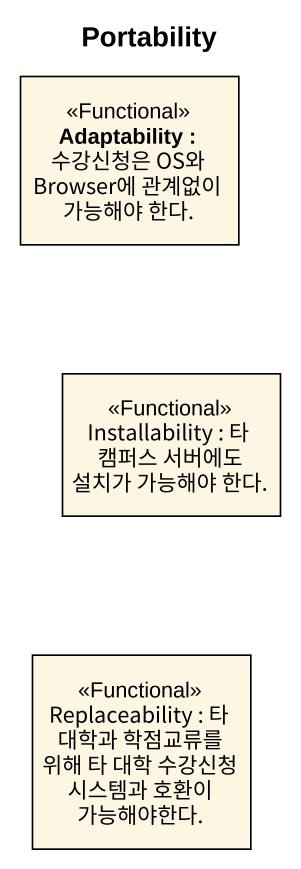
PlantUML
@startuml
title Portability
hide circle
hide empty members
class "Adaptability : 수강신청은 OS와 Browser에 관계없이 가능해야 한다." as Adaptability_수강신청은_OS와 <<Functional>>
class "Installability : 타 캠퍼스 서버에도 설치가 가능해야 한다." as Installability_타_캠퍼스_서버에도 <<Functional>>
class "Replaceability : 타 대학과 학점교류를 위해 타 대학 수강신청 시스템과 호환이 가능해야한다." as Replaceability_타_대학과_학점교류를 <<Functional>>
@enduml
